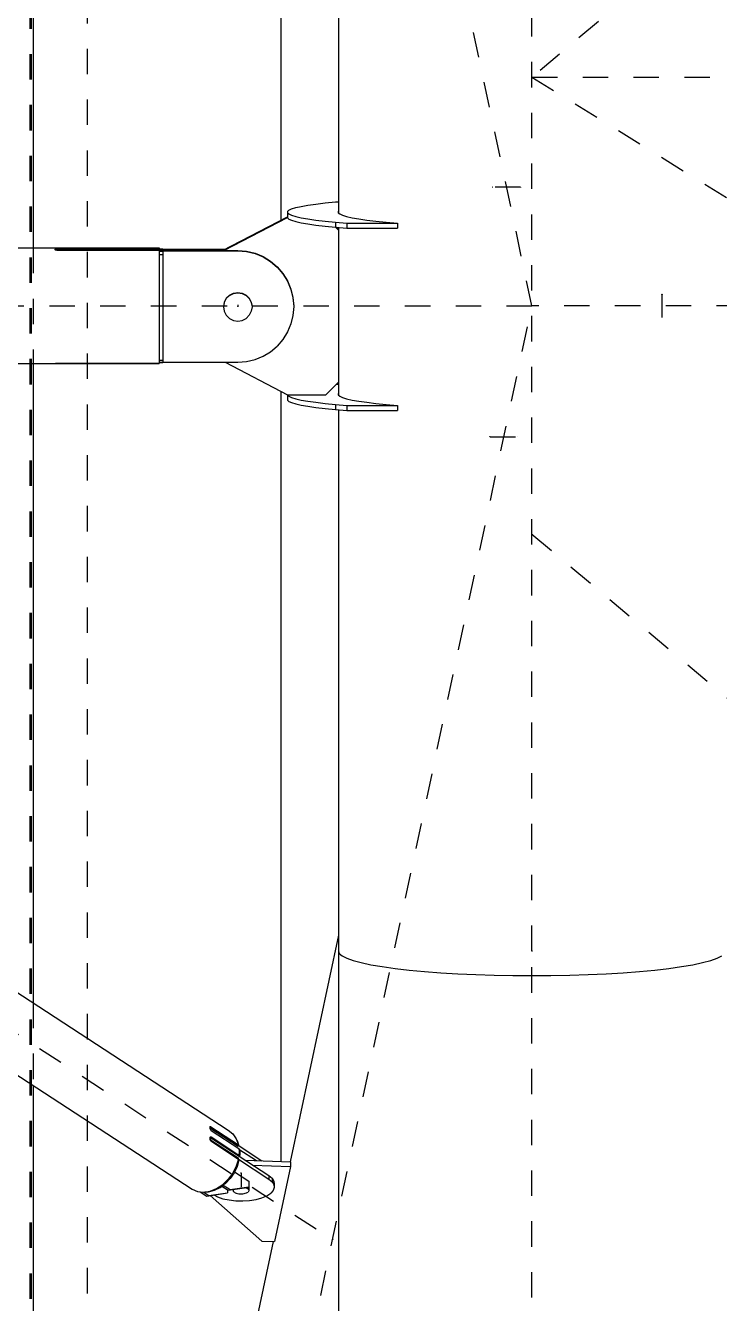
# Model space of a CAD drawing. Header units: millimetres. Extents: x 149919 to 150445, y 136651 to 136866.
# Drawn here: x 150374.12 to 150376.85, y 136721.85 to 136726.88 of the extents above; entities that cross this region are included whole.
import ezdxf

# ---------------------------------------------------------------- set-up
doc = ezdxf.new("R2010")
doc.units = ezdxf.units.MM
doc.header["$LTSCALE"] = 0.25
for name, pattern in [('CENTER', [50.8, 31.75, -6.35, 6.35, -6.35]), ('XKITLINE00', [0]), ('XKITLINE02', [4, 2, -2])]:
    doc.linetypes.add(name, pattern=pattern)

# ---------------------------------------------------------------- blocks, each defined once
blk = doc.blocks.new('çatıı')
at = {"color": 8, "linetype": 'CENTER'}
for p, q in [((25173.61, 9090.27), (23430, 7630.27)), ((23430, 7286.23), (23430, 8951.04)), ((23430, 7540.27), (23255, 8360.27)), ((23255, 6431.43), (23255, 8100.54)), ((23430, 7630.27), (24815.89, 7630.27)), ((23430, 7630.27), (23720.98, 7450.27)), ((23425.51, 7586.93), (23414.56, 7586.96)), ((23481.24, 7535.77), (23481.24, 7544.77)), ((22900, 7540.27), (23430, 7540.27)), ((23255, 6720.27), (23430, 7540.27)), ((23314.2, 7540.63), (23314.2, 7539.92)), ((23672.68, 7540.27), (23430, 7540.27)), ((23413.51, 7488.7), (23424.46, 7488.67)), ((22918.04, 7455.72), (23351.52, 7172.55)), ((23430, 7450.27), (25173.61, 5990.27)), ((23430, 5629.8), (23430, 7286.23)), ((23315.46, 7198.82), (23315.46, 7193.39))]:
    blk.add_line(p, q, dxfattribs=at)
at = {"color": 8, "linetype": 'XKITLINE00'}
for p, q in [((23353.8, 8150.56), (23353.8, 7576.88)), ((23331.2, 7906.14), (23331.2, 7573.97)), ((23333.76, 7577.41), (23334.31, 7577.92)), ((23333.76, 7577.41), (23333.76, 7576.9)), ((23333.76, 7576.9), (23333.76, 7574.91)), ((23333.76, 7576.9), (23334.31, 7576.4)), ((23334.31, 7577.92), (23335.4, 7578.42)), ((23335.4, 7578.42), (23337.03, 7578.92)), ((23337.03, 7578.92), (23339.18, 7579.4)), ((23339.18, 7579.4), (23341.83, 7579.86)), ((23341.83, 7579.86), (23344.98, 7580.31)), ((23344.98, 7580.31), (23348.59, 7580.73)), ((23348.59, 7580.73), (23352.65, 7581.13)), ((23352.65, 7581.13), (23353.8, 7581.22)), ((23353.76, 7577.41), (23353.8, 7577.44)), ((23353.76, 7577.41), (23353.76, 7576.9)), ((23353.76, 7576.9), (23354.31, 7576.4)), ((23308.13, 7562.01), (23333.76, 7575.31)), ((23308.74, 7562.01), (23333.76, 7574.99)), ((23333.76, 7574.91), (23334.31, 7574.4)), ((23334.31, 7576.4), (23335.4, 7575.9)), ((23334.31, 7574.4), (23335.4, 7573.9)), ((23335.4, 7575.9), (23337.03, 7575.4)), ((23335.4, 7573.9), (23337.03, 7573.41)), ((23337.03, 7575.4), (23339.18, 7574.92)), ((23337.03, 7573.41), (23339.18, 7572.93)), ((23339.18, 7574.92), (23341.83, 7574.46)), ((23339.18, 7572.93), (23341.83, 7572.46)), ((23341.83, 7574.46), (23344.98, 7574.01)), ((23341.83, 7572.46), (23344.98, 7572.02)), ((23344.98, 7574.01), (23348.59, 7573.59)), ((23344.98, 7572.02), (23348.59, 7571.6)), ((23348.59, 7573.59), (23352.65, 7573.19)), ((23352.65, 7573.19), (23352.65, 7571.2)), ((23352.65, 7573.19), (23357.11, 7572.83)), ((23354.31, 7576.4), (23355.4, 7575.9)), ((23355.4, 7575.9), (23357.03, 7575.4)), ((23357.03, 7575.4), (23359.18, 7574.92)), ((23357.11, 7572.83), (23357.11, 7570.83)), ((23357.11, 7572.83), (23377.11, 7572.83)), ((23359.18, 7574.92), (23361.83, 7574.46)), ((23361.83, 7574.46), (23364.98, 7574.01)), ((23364.98, 7574.01), (23368.59, 7573.59)), ((23368.59, 7573.59), (23372.65, 7573.19)), ((23372.65, 7573.19), (23377.11, 7572.83)), ((23377.11, 7572.83), (23377.11, 7570.83)), ((23348.59, 7571.6), (23352.65, 7571.2)), ((23352.61, 7571.2), (23353.8, 7570.02)), ((23352.65, 7571.2), (23357.11, 7570.83)), ((23352.96, 7571.17), (23353.8, 7570.34)), ((23353.8, 7571.11), (23353.8, 7570.18)), ((23353.8, 7570.18), (23353.8, 7570.02)), ((23353.8, 7570.02), (23353.8, 7510.21)), ((23357.11, 7570.83), (23377.11, 7570.83)), ((23046.8, 7563.05), (23283.2, 7563.05)), ((23242.11, 7562.5), (23242.19, 7562.55)), ((23242.11, 7562.5), (23242.11, 7562.45)), ((23242.11, 7562.45), (23242.19, 7562.39)), ((23242.19, 7562.55), (23242.36, 7562.59)), ((23242.19, 7562.39), (23242.36, 7562.31)), ((23242.36, 7562.59), (23242.6, 7562.63)), ((23242.36, 7562.31), (23242.6, 7562.24)), ((23242.6, 7562.63), (23242.89, 7562.65)), ((23242.6, 7562.24), (23242.89, 7562.19)), ((23242.89, 7562.65), (23243.2, 7562.66)), ((23242.89, 7562.65), (23242.89, 7562.19)), ((23242.89, 7562.19), (23243.2, 7562.18)), ((23243.2, 7562.66), (23283.2, 7562.66)), ((23243.2, 7562.66), (23243.2, 7562.18)), ((23243.2, 7562.18), (23283.2, 7562.18)), ((23283.2, 7563.05), (23283.2, 7562.18)), ((23283.2, 7562.62), (23284.7, 7562.62)), ((23283.2, 7562.43), (23284.7, 7562.43)), ((23283.2, 7562.24), (23283.2, 7562.18)), ((23283.2, 7562.24), (23284.7, 7562.24)), ((23283.2, 7562.18), (23283.2, 7521.67)), ((23283.2, 7562.01), (23314.2, 7562.01)), ((23283.2, 7561.85), (23314.2, 7561.85)), ((23283.2, 7561.71), (23284.7, 7561.71)), ((23284.7, 7562.62), (23284.7, 7562.56)), ((23284.7, 7562.56), (23309.19, 7562.56)), ((23284.7, 7562.56), (23284.7, 7562.02)), ((23284.7, 7562.4), (23308.89, 7562.4)), ((23284.7, 7561.71), (23284.7, 7520.14)), ((23314.2, 7562.01), (23317.64, 7561.74)), ((23314.2, 7562.01), (23314.2, 7561.85)), ((23314.2, 7561.85), (23317.64, 7561.58)), ((23317.64, 7561.74), (23317.64, 7561.58)), ((23317.64, 7561.74), (23320.99, 7560.94)), ((23283.2, 7560.43), (23284.7, 7560.43)), ((23317.64, 7561.58), (23320.99, 7560.78)), ((23320.99, 7560.94), (23324.18, 7559.62)), ((23320.99, 7560.78), (23324.18, 7559.46)), ((23324.18, 7559.62), (23327.13, 7557.82)), ((23324.18, 7559.46), (23327.13, 7557.66)), ((23327.13, 7557.82), (23329.75, 7555.59)), ((23327.13, 7557.66), (23329.75, 7555.43)), ((23329.75, 7555.59), (23331.99, 7552.97)), ((23329.75, 7555.43), (23331.99, 7552.81)), ((23331.99, 7552.97), (23333.8, 7550.03)), ((23331.99, 7552.81), (23333.8, 7549.88)), ((23333.8, 7550.03), (23335.12, 7546.85)), ((23333.8, 7549.88), (23335.12, 7546.7)), ((23335.12, 7546.85), (23335.92, 7543.51)), ((23335.12, 7546.7), (23335.92, 7543.35)), ((23308.87, 7541.65), (23308.6, 7539.92)), ((23308.87, 7541.58), (23308.6, 7539.86)), ((23308.87, 7541.58), (23308.6, 7539.86)), ((23309.66, 7543.2), (23308.87, 7541.65)), ((23309.66, 7543.14), (23308.87, 7541.58)), ((23309.66, 7543.14), (23308.87, 7541.58)), ((23309.66, 7543.08), (23308.87, 7541.52)), ((23309.66, 7543.2), (23310.9, 7544.44)), ((23309.66, 7543.14), (23310.9, 7544.37)), ((23309.66, 7543.14), (23310.9, 7544.37)), ((23309.66, 7543.08), (23310.9, 7544.31)), ((23310.9, 7544.44), (23312.46, 7545.23)), ((23310.9, 7544.37), (23312.46, 7545.17)), ((23310.9, 7544.37), (23312.46, 7545.17)), ((23310.9, 7544.31), (23312.46, 7545.1)), ((23312.46, 7545.23), (23314.2, 7545.5)), ((23312.46, 7545.17), (23314.2, 7545.44)), ((23312.46, 7545.17), (23314.2, 7545.44)), ((23312.46, 7545.1), (23314.2, 7545.38)), ((23314.2, 7545.5), (23314.2, 7545.44)), ((23314.2, 7545.5), (23315.93, 7545.23)), ((23314.2, 7545.44), (23315.93, 7545.17)), ((23314.2, 7545.44), (23314.2, 7545.38)), ((23314.2, 7545.44), (23315.93, 7545.17)), ((23314.2, 7545.38), (23315.93, 7545.1)), ((23315.93, 7545.23), (23317.49, 7544.44)), ((23315.93, 7545.17), (23317.49, 7544.37)), ((23315.93, 7545.17), (23317.49, 7544.37)), ((23315.93, 7545.1), (23317.49, 7544.31)), ((23317.49, 7544.44), (23318.73, 7543.2)), ((23317.49, 7544.37), (23318.73, 7543.14)), ((23317.49, 7544.37), (23318.73, 7543.14)), ((23317.49, 7544.31), (23318.73, 7543.08)), ((23318.73, 7543.2), (23319.52, 7541.65)), ((23318.73, 7543.14), (23319.52, 7541.58)), ((23318.73, 7543.14), (23319.52, 7541.58)), ((23318.73, 7543.08), (23319.52, 7541.52)), ((23319.52, 7541.65), (23319.8, 7539.92)), ((23319.52, 7541.58), (23319.8, 7539.86)), ((23319.52, 7541.58), (23319.8, 7539.86)), ((23335.92, 7543.51), (23336.2, 7540.08)), ((23335.92, 7543.35), (23336.2, 7539.92)), ((23308.87, 7541.52), (23308.6, 7539.79)), ((23308.6, 7539.79), (23308.87, 7538.07)), ((23308.87, 7538.07), (23309.66, 7536.51)), ((23309.66, 7536.51), (23310.9, 7535.28)), ((23317.49, 7535.28), (23318.73, 7536.51)), ((23319.52, 7538.07), (23318.73, 7536.51)), ((23319.52, 7541.52), (23319.8, 7539.79)), ((23319.8, 7539.79), (23319.52, 7538.07)), ((23336.2, 7539.92), (23335.92, 7536.49)), ((23310.9, 7535.28), (23312.46, 7534.48)), ((23312.46, 7534.48), (23314.2, 7534.21)), ((23314.2, 7534.21), (23315.93, 7534.48)), ((23315.93, 7534.48), (23317.49, 7535.28)), ((23335.12, 7533.14), (23333.8, 7529.96)), ((23335.92, 7536.49), (23335.12, 7533.14)), ((23331.99, 7527.03), (23329.75, 7524.41)), ((23333.8, 7529.96), (23331.99, 7527.03)), ((23283.2, 7521.67), (23283.2, 7517.65)), ((23324.18, 7520.38), (23327.13, 7522.18)), ((23327.13, 7522.18), (23329.75, 7524.41)), ((23046.8, 7517.5), (23283.2, 7517.5)), ((23242.19, 7517.53), (23242.36, 7517.58)), ((23242.19, 7517.52), (23242.36, 7517.52)), ((23242.36, 7517.58), (23242.6, 7517.62)), ((23242.36, 7517.52), (23242.6, 7517.52)), ((23242.6, 7517.62), (23242.89, 7517.64)), ((23242.6, 7517.52), (23242.89, 7517.52)), ((23242.89, 7517.64), (23243.2, 7517.65)), ((23242.89, 7517.64), (23242.89, 7517.52)), ((23242.89, 7517.52), (23243.2, 7517.52)), ((23243.2, 7517.65), (23283.2, 7517.65)), ((23243.2, 7517.65), (23243.2, 7517.52)), ((23243.2, 7517.52), (23283.2, 7517.52)), ((23283.2, 7518.85), (23284.7, 7518.85)), ((23283.2, 7518.11), (23284.7, 7518.11)), ((23283.2, 7517.99), (23314.2, 7517.99)), ((23283.2, 7517.93), (23284.7, 7517.93)), ((23283.2, 7517.65), (23283.2, 7517.5)), ((23284.7, 7520.14), (23284.7, 7518.11)), ((23284.7, 7517.99), (23284.7, 7517.93)), ((23309.19, 7517.99), (23333.8, 7505.23)), ((23314.2, 7517.99), (23317.64, 7518.26)), ((23317.64, 7518.26), (23320.99, 7519.06)), ((23320.99, 7519.06), (23324.18, 7520.38)), ((23331.2, 7506.57), (23331.2, 7203.35)), ((23348.8, 7505.23), (23353.8, 7510.21)), ((23352.96, 7509.38), (23353.8, 7509.44)), ((23353.8, 7510.21), (23353.8, 7505.1)), ((23333.76, 7505.24), (23333.76, 7503.14)), ((23333.76, 7505.13), (23334.31, 7504.62)), ((23333.76, 7503.14), (23334.31, 7502.63)), ((23333.8, 7505.23), (23348.8, 7505.23)), ((23334.31, 7504.62), (23335.4, 7504.12)), ((23334.31, 7502.63), (23335.4, 7502.13)), ((23335.4, 7504.12), (23337.03, 7503.63)), ((23335.4, 7502.13), (23337.03, 7501.63)), ((23337.03, 7503.63), (23339.18, 7503.15)), ((23337.03, 7501.63), (23339.18, 7501.15)), ((23339.18, 7503.15), (23341.83, 7502.68)), ((23341.83, 7502.68), (23344.98, 7502.24)), ((23344.98, 7502.24), (23348.59, 7501.81)), ((23348.59, 7501.81), (23352.65, 7501.42)), ((23352.65, 7501.42), (23352.65, 7499.42)), ((23352.65, 7501.42), (23357.11, 7501.05)), ((23353.76, 7505.64), (23353.8, 7505.67)), ((23353.76, 7505.64), (23353.76, 7505.13)), ((23353.76, 7505.13), (23354.31, 7504.62)), ((23354.31, 7504.62), (23355.4, 7504.12)), ((23355.4, 7504.12), (23357.03, 7503.63)), ((23357.03, 7503.63), (23359.18, 7503.15)), ((23359.18, 7503.15), (23361.83, 7502.68)), ((23361.83, 7502.68), (23364.98, 7502.24)), ((23364.98, 7502.24), (23368.59, 7501.81)), ((23368.59, 7501.81), (23372.65, 7501.42)), ((23372.65, 7501.42), (23377.11, 7501.05)), ((23339.18, 7501.15), (23341.83, 7500.69)), ((23341.83, 7500.69), (23344.98, 7500.24)), ((23344.98, 7500.24), (23348.59, 7499.82)), ((23348.59, 7499.82), (23352.65, 7499.42)), ((23352.65, 7499.42), (23357.11, 7499.06)), ((23353.8, 7499.33), (23353.8, 7286.23)), ((23357.11, 7501.05), (23357.11, 7499.06)), ((23357.11, 7501.05), (23377.11, 7501.05)), ((23357.11, 7499.06), (23377.11, 7499.06)), ((23377.11, 7501.05), (23377.11, 7499.06)), ((23013.69, 7409.53), (23310.45, 7215.67)), ((23046.71, 7355.37), (23296.18, 7192.41)), ((23353.8, 7292.42), (23334.76, 7203.22)), ((23353.8, 7286.23), (23354.16, 7285.28)), ((23353.8, 7286.23), (23354.16, 7285.28)), ((23353.8, 7286.23), (23353.8, 6925.02)), ((23354.16, 7285.28), (23355.26, 7284.33)), ((23354.16, 7285.28), (23355.26, 7284.34)), ((23355.26, 7284.33), (23357.08, 7283.41)), ((23357.08, 7283.41), (23359.6, 7282.51)), ((23359.6, 7282.51), (23362.79, 7281.65)), ((23362.79, 7281.65), (23366.64, 7280.84)), ((23366.64, 7280.84), (23371.09, 7280.07)), ((23371.09, 7280.07), (23376.11, 7279.36)), ((23483.88, 7279.36), (23488.9, 7280.07)), ((23488.9, 7280.07), (23493.35, 7280.84)), ((23493.35, 7280.84), (23497.2, 7281.65)), ((23497.2, 7281.65), (23500.39, 7282.51)), ((23500.39, 7282.51), (23502.91, 7283.41)), ((23502.91, 7283.41), (23504.73, 7284.33)), ((23376.11, 7279.36), (23381.65, 7278.72)), ((23381.65, 7278.72), (23387.66, 7278.16)), ((23387.66, 7278.16), (23394.07, 7277.67)), ((23394.07, 7277.67), (23400.83, 7277.26)), ((23400.83, 7277.26), (23407.88, 7276.94)), ((23407.88, 7276.94), (23415.13, 7276.71)), ((23415.13, 7276.71), (23422.53, 7276.57)), ((23422.53, 7276.57), (23430, 7276.52)), ((23430, 7276.52), (23437.46, 7276.57)), ((23437.46, 7276.57), (23444.86, 7276.71)), ((23444.86, 7276.71), (23452.12, 7276.94)), ((23452.12, 7276.94), (23459.16, 7277.26)), ((23459.16, 7277.26), (23465.92, 7277.67)), ((23465.92, 7277.67), (23472.33, 7278.16)), ((23472.33, 7278.16), (23478.34, 7278.72)), ((23478.34, 7278.72), (23483.88, 7279.36)), ((23303.23, 7216.98), (23303.18, 7216.82)), ((23303.18, 7216.82), (23303.18, 7216.6)), ((23303.18, 7216.6), (23303.23, 7216.35)), ((23303.19, 7216.84), (23314.08, 7209.73)), ((23303.19, 7216.84), (23303.4, 7216.5)), ((23303.22, 7216.95), (23303.55, 7217.04)), ((23303.31, 7217.08), (23303.23, 7216.98)), ((23303.23, 7216.35), (23303.32, 7216.1)), ((23303.31, 7217.08), (23303.43, 7217.08)), ((23303.32, 7216.1), (23303.44, 7215.87)), ((23303.4, 7216.5), (23314.3, 7209.38)), ((23303.4, 7216.5), (23303.4, 7215.95)), ((23303.43, 7217.08), (23303.55, 7217.04)), ((23303.44, 7215.87), (23303.58, 7215.68)), ((23303.55, 7217.04), (23314.45, 7209.92)), ((23303.58, 7215.68), (23303.73, 7215.55)), ((23303.73, 7215.55), (23314.63, 7208.43)), ((23310.45, 7215.67), (23312.26, 7214.22)), ((23303.23, 7212.76), (23303.18, 7212.53)), ((23303.18, 7212.53), (23303.18, 7212.27)), ((23303.18, 7212.27), (23303.23, 7212)), ((23303.32, 7212.93), (23303.23, 7212.76)), ((23303.23, 7212), (23303.31, 7211.76)), ((23303.25, 7212.79), (23303.4, 7212.83)), ((23303.28, 7212.84), (23303.32, 7212.81)), ((23303.3, 7212.9), (23303.73, 7213.01)), ((23303.31, 7211.76), (23303.43, 7211.58)), ((23303.32, 7212.93), (23303.44, 7213.04)), ((23303.4, 7211.88), (23303.33, 7211.73)), ((23303.4, 7212.83), (23326.45, 7197.78)), ((23303.4, 7212.83), (23303.4, 7211.88)), ((23303.4, 7211.88), (23314.3, 7204.77)), ((23303.42, 7213.03), (23303.58, 7213.07)), ((23303.43, 7211.58), (23303.55, 7211.43)), ((23303.44, 7213.04), (23303.58, 7213.07)), ((23303.55, 7211.43), (23314.45, 7204.31)), ((23303.58, 7213.07), (23303.73, 7213.01)), ((23303.73, 7213.01), (23314.63, 7205.9)), ((23312.26, 7214.22), (23313.62, 7212.25)), ((23313.62, 7212.25), (23314.45, 7209.92)), ((23313.82, 7211.71), (23313.9, 7211.58)), ((23313.85, 7211.62), (23313.9, 7211.58)), ((23313.9, 7211.58), (23314.62, 7209.58)), ((23313.98, 7209.79), (23314.45, 7209.92)), ((23313.98, 7209.79), (23314.11, 7209.83)), ((23314.08, 7209.73), (23314.3, 7209.79)), ((23314.08, 7209.73), (23314.3, 7209.38)), ((23314.11, 7209.83), (23314.21, 7209.76)), ((23314.3, 7209.79), (23314.3, 7209.38)), ((23314.3, 7209.79), (23323.71, 7203.64)), ((23314.3, 7204.77), (23314.17, 7204.49)), ((23314.2, 7205.78), (23314.63, 7205.9)), ((23314.2, 7205.78), (23314.36, 7205.82)), ((23314.3, 7204.77), (23314.3, 7204.41)), ((23314.36, 7205.82), (23314.9, 7205.47)), ((23314.63, 7208.43), (23314.76, 7207.2)), ((23314.76, 7207.2), (23314.63, 7205.9)), ((23314.65, 7208.2), (23321.5, 7203.73)), ((23314.65, 7208.17), (23314.9, 7208)), ((23314.67, 7206.3), (23314.95, 7206.11)), ((23314.72, 7207.53), (23314.95, 7207.38)), ((23314.74, 7205.42), (23314.9, 7205.47)), ((23314.9, 7208), (23314.95, 7207.38)), ((23314.95, 7206.11), (23314.9, 7205.47)), ((23314.95, 7207.38), (23314.97, 7206.75)), ((23314.97, 7206.75), (23314.95, 7206.11)), ((23313.62, 7201.52), (23312.26, 7198.81)), ((23313.9, 7201.33), (23312.72, 7198.9)), ((23314.45, 7204.31), (23313.62, 7201.52)), ((23313.62, 7201.52), (23313.9, 7201.33)), ((23314.66, 7203.86), (23313.9, 7201.33)), ((23314.37, 7204.04), (23314.66, 7203.86)), ((23314.44, 7204.26), (23326.45, 7196.42)), ((23317.08, 7203.9), (23334.96, 7203.21)), ((23320.03, 7201.97), (23334.96, 7201.4)), ((23334.96, 7201.4), (23328.64, 7171.8)), ((23334.96, 7203.21), (23334.96, 7201.4)), ((23308.28, 7194.28), (23310.45, 7196.35)), ((23308.47, 7194.11), (23309.31, 7194.74)), ((23311.17, 7196.67), (23309.31, 7194.74)), ((23312.26, 7198.81), (23310.45, 7196.35)), ((23312.72, 7198.9), (23311.17, 7196.67)), ((23312.93, 7199.33), (23318.55, 7195.66)), ((23318.55, 7195.66), (23318.55, 7193.39)), ((23326.45, 7197.78), (23327.69, 7196.74)), ((23326.45, 7197.78), (23326.45, 7196.42)), ((23326.45, 7196.42), (23327.69, 7195.38)), ((23327.69, 7196.74), (23327.69, 7195.38)), ((23327.69, 7196.74), (23328.4, 7195.62)), ((23327.69, 7195.38), (23328.4, 7194.26)), ((23328.4, 7195.62), (23328.55, 7194.46)), ((23328.55, 7194.46), (23328.55, 7193.1)), ((23296.18, 7192.41), (23298.35, 7191.54)), ((23298.35, 7191.54), (23300.77, 7191.29)), ((23299.43, 7191.43), (23301.97, 7189.77)), ((23300.77, 7191.29), (23303.31, 7191.68)), ((23300.82, 7191.3), (23302.81, 7190)), ((23301.23, 7191.36), (23302.72, 7191.44)), ((23301.97, 7189.77), (23309.33, 7190.85)), ((23301.97, 7189.77), (23302.81, 7190)), ((23302.72, 7191.44), (23305, 7192.07)), ((23302.81, 7190), (23310.16, 7191.08)), ((23303.31, 7191.68), (23305.86, 7192.7)), ((23303.31, 7189.97), (23323.66, 7171.99)), ((23304.81, 7190.19), (23306.2, 7189.45)), ((23305, 7192.07), (23307.22, 7193.18)), ((23305.86, 7192.7), (23308.28, 7194.28)), ((23306.2, 7189.45), (23308.33, 7188.72)), ((23307.22, 7193.18), (23308.46, 7194.1)), ((23307.9, 7193.69), (23310.35, 7192.08)), ((23308.43, 7194.08), (23308.47, 7194.09)), ((23308.47, 7194.11), (23308.47, 7194.09)), ((23308.47, 7194.09), (23311.19, 7192.31)), ((23309.33, 7190.85), (23310.16, 7191.08)), ((23310.16, 7192.21), (23310.16, 7191.08)), ((23310.35, 7192.08), (23317.71, 7193.16)), ((23310.35, 7192.08), (23311.19, 7192.31)), ((23311.19, 7192.31), (23318.55, 7193.39)), ((23312.37, 7192.38), (23312.37, 7191.87)), ((23312.39, 7192.1), (23312.37, 7191.87)), ((23312.37, 7191.87), (23312.44, 7191.64)), ((23312.5, 7192.32), (23312.39, 7192.1)), ((23312.44, 7191.64), (23312.61, 7191.43)), ((23312.58, 7192.41), (23312.5, 7192.32)), ((23312.61, 7191.43), (23312.86, 7191.22)), ((23312.86, 7191.22), (23313.2, 7191.04)), ((23313.2, 7191.04), (23313.6, 7190.89)), ((23313.6, 7190.89), (23314.06, 7190.77)), ((23314.06, 7190.77), (23314.56, 7190.68)), ((23314.56, 7190.68), (23315.09, 7190.63)), ((23315.09, 7190.63), (23315.63, 7190.63)), ((23315.63, 7190.63), (23316.16, 7190.66)), ((23316.16, 7190.66), (23316.68, 7190.73)), ((23316.68, 7190.73), (23317.15, 7190.84)), ((23317.05, 7193.06), (23317.33, 7192.99)), ((23317.15, 7190.84), (23317.58, 7190.98)), ((23317.33, 7192.99), (23317.73, 7192.84)), ((23317.58, 7190.98), (23317.94, 7191.15)), ((23317.71, 7193.16), (23318.55, 7193.39)), ((23317.73, 7192.84), (23318.06, 7192.66)), ((23317.94, 7191.15), (23318.23, 7191.34)), ((23318.06, 7193.26), (23318.06, 7192.66)), ((23318.06, 7192.66), (23318.32, 7192.45)), ((23318.18, 7193.29), (23318.32, 7193.18)), ((23318.18, 7193.29), (23318.32, 7193.18)), ((23318.43, 7191.56), (23318.23, 7191.34)), ((23318.32, 7193.18), (23318.48, 7192.96)), ((23318.32, 7193.18), (23318.48, 7192.96)), ((23318.32, 7192.45), (23318.48, 7192.24)), ((23318.54, 7191.78), (23318.43, 7191.56)), ((23318.48, 7192.96), (23318.56, 7192.73)), ((23318.48, 7192.96), (23318.56, 7192.73)), ((23318.48, 7192.24), (23318.56, 7192.01)), ((23318.56, 7192.01), (23318.54, 7191.78)), ((23318.56, 7193.39), (23318.56, 7192.73)), ((23318.56, 7192.73), (23318.56, 7192.01)), ((23323.71, 7189.07), (23325.65, 7189.89)), ((23325.65, 7189.89), (23327.14, 7190.87)), ((23328.12, 7191.95), (23327.14, 7190.87)), ((23328.55, 7193.1), (23328.12, 7191.95)), ((23328.4, 7194.26), (23328.55, 7193.1)), ((23308.33, 7188.72), (23310.77, 7188.2)), ((23310.77, 7188.2), (23313.42, 7187.9)), ((23313.42, 7187.9), (23316.15, 7187.84)), ((23316.15, 7187.84), (23318.86, 7188.02)), ((23318.86, 7188.02), (23321.41, 7188.43)), ((23321.41, 7188.43), (23323.71, 7189.07)), ((23328.06, 7171.83), (23321.5, 7141.08)), ((23323.66, 7171.99), (23328.64, 7171.8))]:
    blk.add_line(p, q, dxfattribs=at)
at = {"color": 116, "linetype": 'XKITLINE02', "true_color": 0x136734}
for p, q in [((23232.3, 7919.31), (23232.3, 6234.33)), ((23232.84, 7919.31), (23232.83, 6234.33)), ((23233.69, 7563.05), (23233.69, 7517.53)), ((23233.68, 7265.82), (23233.68, 7233.23))]:
    blk.add_line(p, q, dxfattribs=at)
at = {"color": 7, "linetype": 'XKITLINE00'}
for p, q in [((23233.69, 7919.31), (23233.69, 7563.05)), ((23233.69, 7517.53), (23233.68, 7265.82)), ((23233.68, 7233.23), (23233.68, 7066.1))]:
    blk.add_line(p, q, dxfattribs=at)
at = {"color": 8, "linetype": 'XKITLINE00'}
for centre in [(23430, 7630.27), (23430, 7630.27), (23430, 7630.27), (23414.56, 7586.96), (23425.51, 7586.93), (23481.24, 7544.77), (23314.2, 7540.63), (23314.2, 7539.92), (23430, 7540.27), (23430, 7540.27), (23430, 7540.27), (23430, 7540.27), (23481.24, 7535.77), (23413.51, 7488.7), (23424.46, 7488.67), (23430, 7450.27), (23430, 7286.23), (23430, 7286.23), (23315.46, 7198.82), (23315.46, 7193.39), (23351.52, 7172.55)]:
    blk.add_circle(centre, 0.05, dxfattribs=at)

msp = doc.modelspace()

# ---------------------------------------------------------------- block references
at = {"xscale": 0.009999943142843078, "yscale": 0.009999943142843078, "zscale": 0.009999943142843078}
msp.add_blockref('çatıı', (150141.8141, 136650.3731), dxfattribs=at)

doc.saveas('drawing.dxf')
